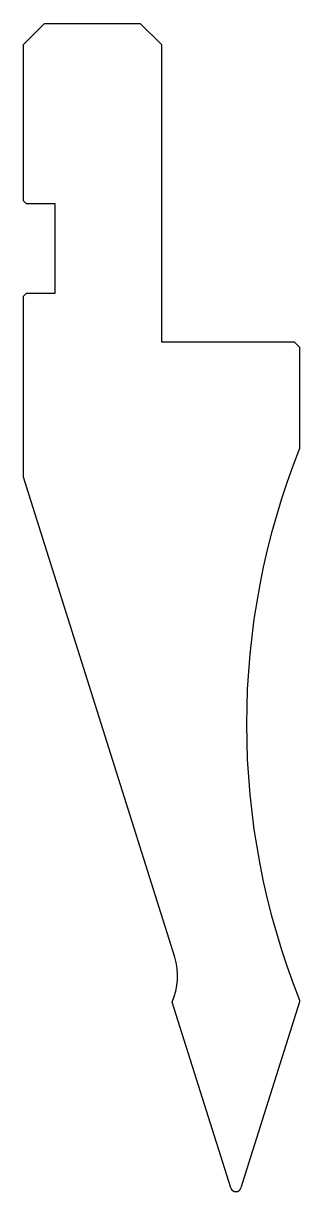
# Model space of a CAD drawing. Header units: metres. Extents: x 37 to 63, y -65 to 45.
import ezdxf

# ---------------------------------------------------------------- set-up
doc = ezdxf.new("R2010")
doc.units = ezdxf.units.M

msp = doc.modelspace()

# ---------------------------------------------------------------- linework, layer by layer
for p, q in [((38.932883, 45.206438), (36.932883, 43.206438)), ((38.932883, 45.206438), (47.932885, 45.206438)), ((49.932885, 43.206438), (47.932885, 45.206438)), ((36.932883, 28.506431), (36.932883, 43.206438)), ((49.932885, 43.206438), (49.932885, 15.206438)), ((36.932883, 28.506431), (37.232883, 28.206431)), ((39.932879, 28.206431), (37.232883, 28.206431)), ((39.932879, 19.806431), (39.932879, 28.206431)), ((37.232883, 19.806431), (36.932883, 19.506431)), ((37.232883, 19.806431), (39.932879, 19.806431)), ((36.932883, 2.464483), (36.932883, 19.506431)), ((49.932885, 15.206438), (62.432886, 15.206438)), ((62.932886, 14.706438), (62.432886, 15.206438)), ((62.932886, 14.706438), (62.932886, 5.187214)), ((51.175185, -42.706328), (36.932883, 2.464483)), ((56.456022, -64.443915), (50.937879, -46.942602)), ((62.932886, -46.926726), (57.409739, -64.443915)), ((62.932886, -46.774338), (62.932886, -46.926726))]:
    msp.add_line(p, q)
for centre, radius, start, end in [((127.932881, -20.793562), 70, 158.213198, 201.786802), ((45.452883, -44.510562), 6, 336.087571, 17.5), ((56.932881, -64.293562), 0.5, 197.5, 342.500004)]:
    msp.add_arc(centre, radius, start, end)

doc.saveas('drawing.dxf')
